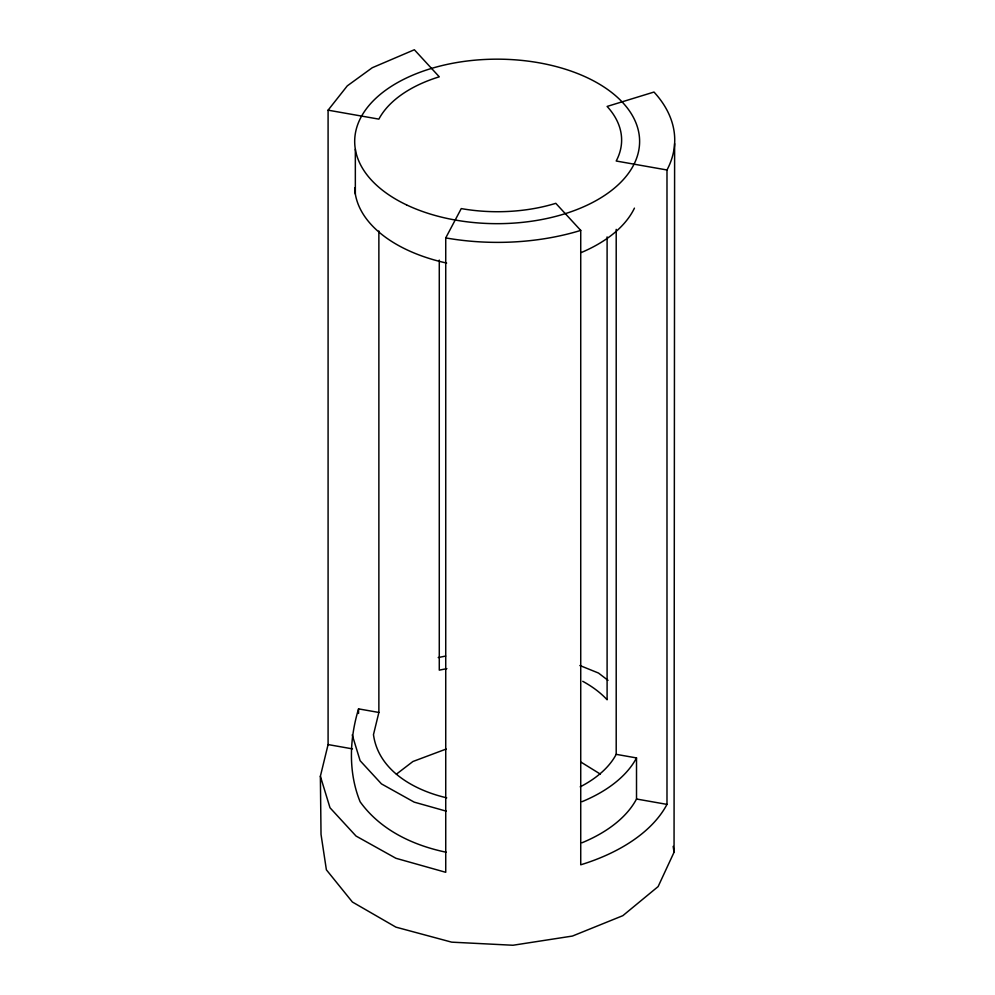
<?xml version="1.0" encoding="UTF-8"?>
<svg xmlns="http://www.w3.org/2000/svg" width="995" height="995" viewBox="0 0 995 995"><rect width="100%" height="100%" fill="white"/><g stroke="black" fill="none" stroke-linecap="round" stroke-linejoin="round"><path stroke-width="1.49" d="M328.089 110.171L378.871 119.126A124.089 71.64 0 0 1 439.28 76.814L414.355 49.75L372.254 67.735L347.28 85.868L328.089 110.171L328.089 744.571L320.378 776.262L321.024 834.419L326.385 869.817L352.392 902.017L395.91 927.141L451.68 942.153L512.985 945.25L572.423 936.059L622.833 915.674L658.13 886.57L674.05 852.255L674.622 143.641M446.295 852.255C412.987 845.352 380.413 830.029 360.128 801.796C348.151 772.331 349.432 738.962 358.561 708.875L378.871 712.457L373.473 734.658C378.361 770.615 414.442 790.403 446.718 797.816M320.378 776.262L330.004 807.778L356.036 836.049L395.91 858.275L445.735 872.304L445.735 237.904L461.257 208.589A124.089 71.64 0 0 0 555.795 203.328L580.732 230.405L580.732 864.804A177.185 102.298 0 0 0 666.986 804.383L666.986 169.983A177.185 102.298 0 0 0 653.989 92.05L607.099 106.44A124.089 71.64 0 0 1 616.203 161.016L666.986 169.983M396.408 774.16L412.913 761.511L446.158 749.048M438.21 657.546L445.623 656.078M446.867 668.64L439.28 670.145L439.28 260.093M580.209 786.834A124.089 71.64 0 0 0 616.203 754.347L636.514 757.929L636.514 799.01A145.332 83.903 0 0 1 581.938 842.79M328.089 744.571L352.466 748.874M636.514 799.01L666.986 804.383M446.295 811.174L414.181 802.132L381.471 783.898L360.128 760.715L352.23 734.87M579.874 665.518L598.492 673.043L608.007 680.344M581.167 762.232L600.333 774.098M673.167 846.359L674.05 852.255M616.203 229.36L616.203 754.347M607.099 236.909L607.099 699.771A124.089 71.64 0 0 0 582.747 681.314M378.871 230.964L378.871 712.457M358.561 708.875L358.561 713.44M355.339 149.3L355.339 194.037M580.732 230.405A177.185 102.298 0 0 1 445.735 237.904M636.514 757.929A145.332 83.903 0 0 1 581.938 801.709M634.437 208.129A142.459 82.249 0 0 1 581.378 252.494M446.643 263.066A142.459 82.249 0 0 1 354.717 187.918M406.532 204.883A142.459 82.249 0 0 0 637.658 154.996A142.459 82.249 0 0 0 447.265 64.376A142.459 82.249 0 0 0 406.532 204.883"/></g></svg>
